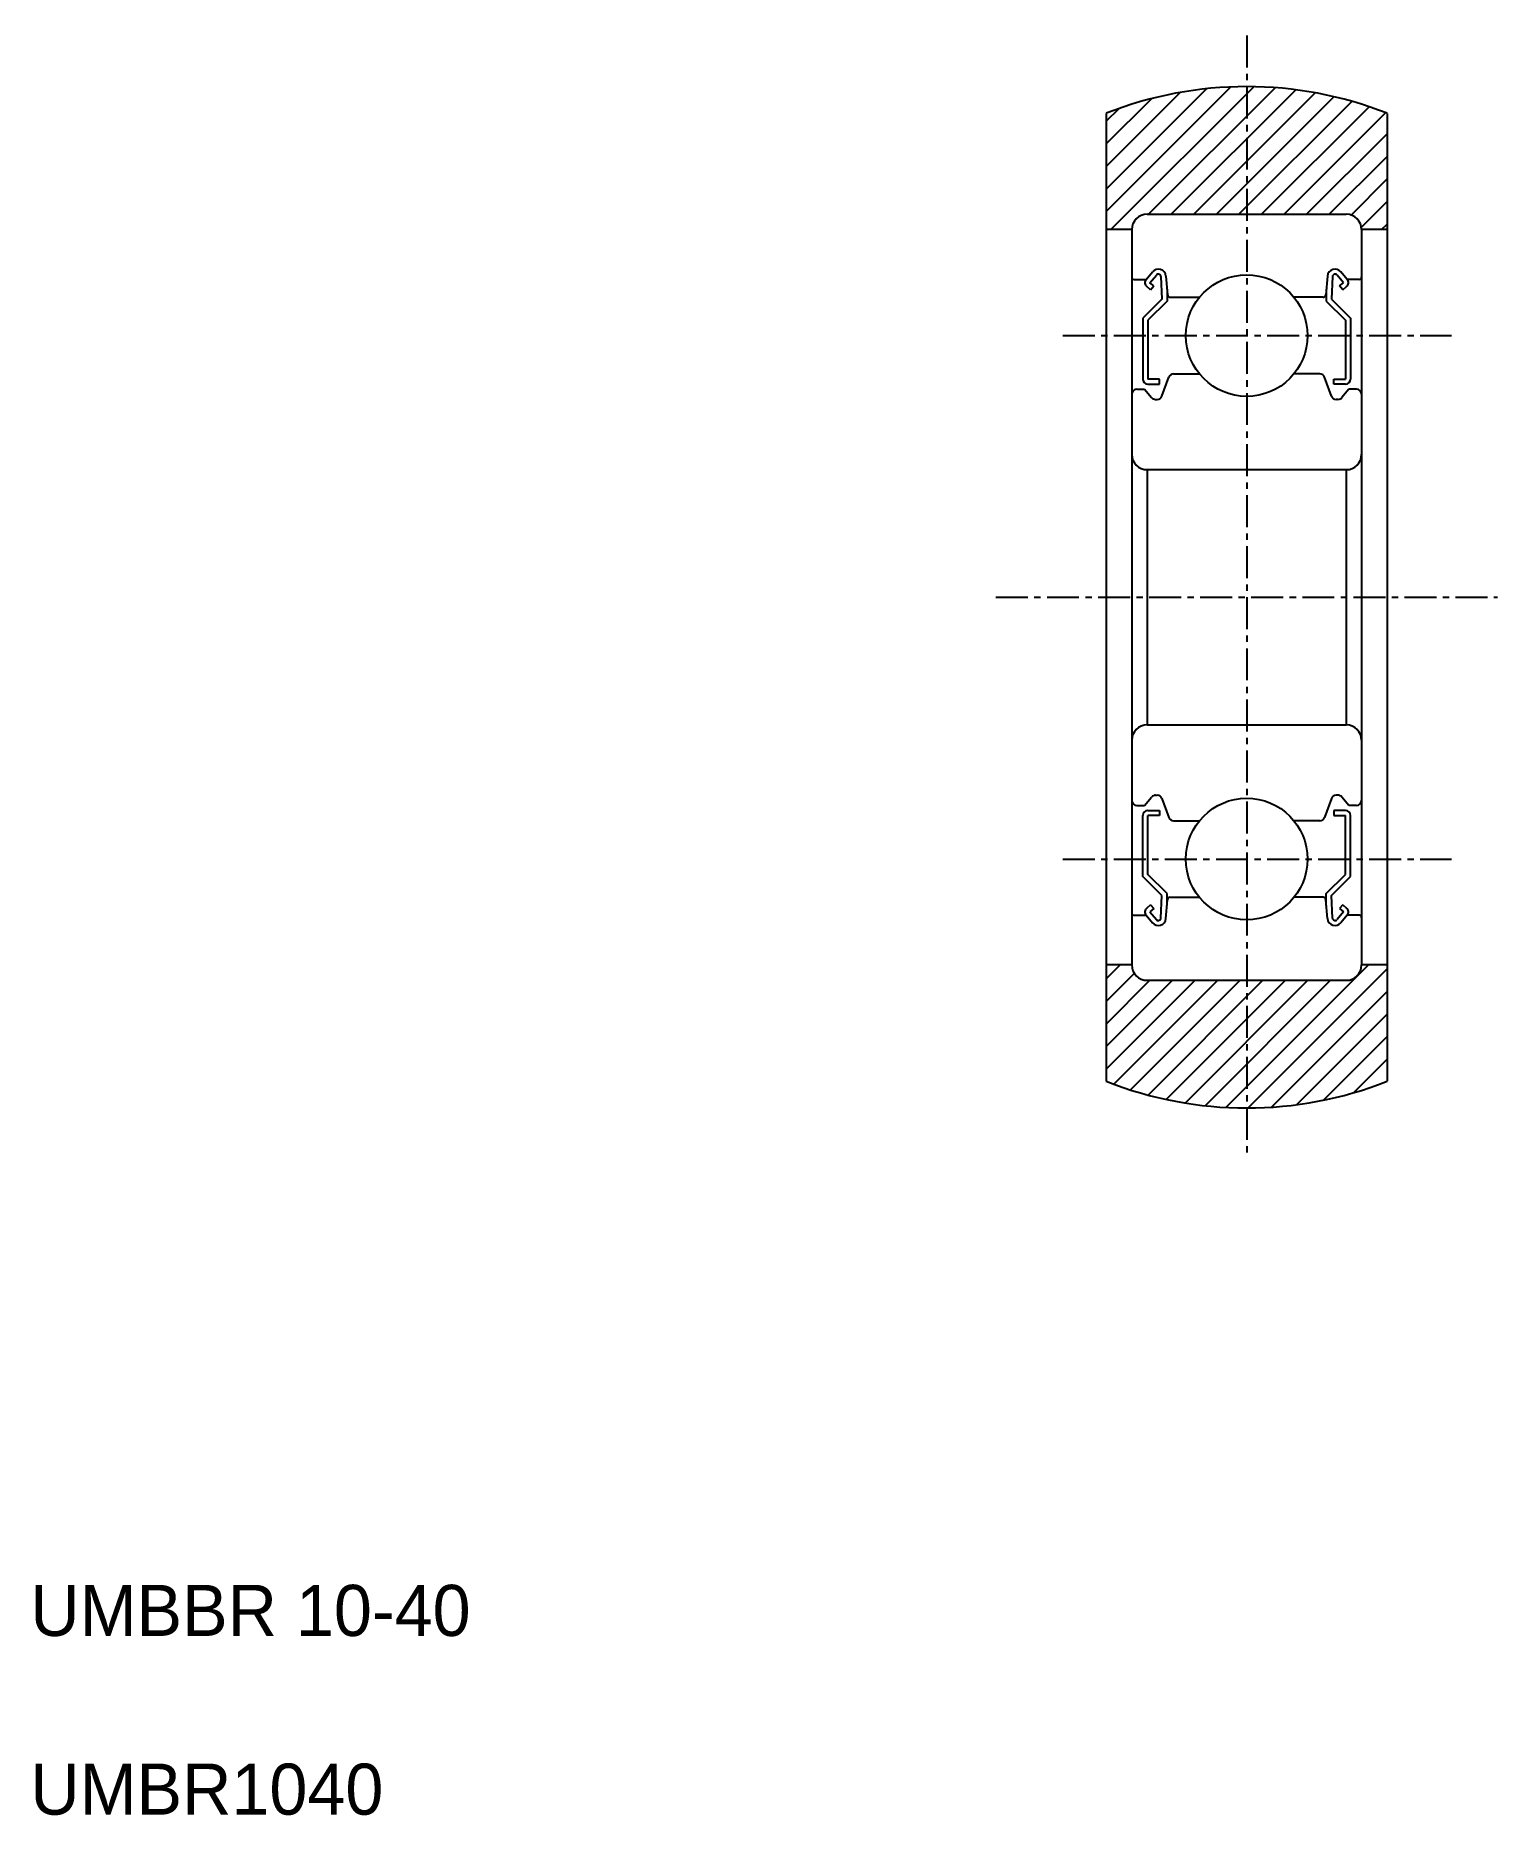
# Model space of a CAD drawing. Extents: x 2.7 to 60, y 2.5 to 72.2.
import ezdxf

# ---------------------------------------------------------------- set-up
doc = ezdxf.new("R2010")
doc.units = 0
doc.linetypes.add('CENTER', pattern=[2, 1.25, -0.25, 0.25, -0.25])
doc.layers.get('0').update_dxf_attribs({"linetype": 'CONTINUOUS'})
doc.layers.add('CENTER', color=1, linetype='CENTER')

# ---------------------------------------------------------------- blocks, each defined once
blk = doc.blocks.new('*X2')
at = {"color": 0, "linetype": 'CONTINUOUS'}
for p, q in [((423.084, -4.715), (427.965, 0.165)), ((423.084, -3.831), (427.011, 0.095)), ((423.261, -5.422), (428.859, 0.175)), ((424.745, -4.822), (429.703, 0.136)), ((425.629, -4.822), (430.505, 0.054)), ((423.084, -2.948), (425.982, -0.05)), ((423.084, -2.064), (424.855, -0.293)), ((423.084, -1.18), (423.584, -0.68)), ((426.513, -4.822), (431.27, -0.065)), ((427.397, -4.822), (432.002, -0.217)), ((428.281, -4.822), (432.704, -0.399)), ((429.165, -4.822), (433.378, -0.609)), ((430.048, -4.822), (434.026, -0.844)), ((430.932, -4.822), (434.084, -1.67)), ((431.816, -4.822), (434.084, -2.554)), ((432.67, -4.852), (434.084, -3.438)), ((433.077, -5.329), (434.084, -4.322)), ((433.868, -5.422), (434.084, -5.206)), ((423.084, -34.767), (423.629, -34.222)), ((423.084, -35.651), (424.183, -34.552)), ((423.084, -38.303), (426.565, -34.822)), ((423.084, -37.419), (425.681, -34.822)), ((423.084, -36.535), (424.797, -34.822)), ((423.38, -38.891), (427.449, -34.822)), ((424.038, -39.117), (428.333, -34.822)), ((424.722, -39.317), (429.217, -34.822)), ((425.435, -39.488), (430.1, -34.822)), ((426.179, -39.628), (430.984, -34.822)), ((426.957, -39.734), (431.868, -34.822)), ((427.774, -39.8), (433.352, -34.222)), ((428.636, -39.822), (434.084, -34.374)), ((429.551, -39.791), (434.084, -35.258)), ((430.531, -39.695), (434.084, -36.142)), ((431.592, -39.518), (434.084, -37.026)), ((432.766, -39.227), (434.084, -37.91))]:
    blk.add_line(p, q, dxfattribs=at)

msp = doc.modelspace()

# ---------------------------------------------------------------- linework, layer by layer
at = {"color": 7, "linetype": 'CONTINUOUS'}
for p, q in [((44.633, 69.133), (44.633, 31.222)), ((55.633, 69.133), (55.633, 31.222)), ((46.233, 65.178), (54.033, 65.178)), ((45.633, 64.578), (44.633, 64.578)), ((45.633, 64.578), (45.633, 35.778)), ((55.633, 64.578), (54.633, 64.578)), ((54.633, 64.578), (54.633, 35.778)), ((46.193, 62.628), (46.443, 62.925)), ((46.346, 62.499), (46.597, 62.797)), ((46.773, 62.738), (46.816, 61.861)), ((46.972, 62.759), (47.036, 62.019)), ((53.295, 62.759), (53.23, 62.019)), ((53.494, 62.738), (53.45, 61.861)), ((53.92, 62.499), (53.67, 62.797)), ((54.073, 62.628), (53.824, 62.925)), ((45.733, 62.628), (46.193, 62.628)), ((46.371, 62.218), (46.218, 62.346)), ((46.499, 62.371), (46.346, 62.499)), ((46.371, 62.218), (46.499, 62.371)), ((47.016, 62.248), (47.016, 61.778)), ((53.25, 62.248), (53.25, 61.778)), ((53.767, 62.371), (53.92, 62.499)), ((53.895, 62.218), (53.767, 62.371)), ((53.895, 62.218), (54.048, 62.346)), ((54.533, 62.628), (54.073, 62.628)), ((46.816, 61.861), (46.066, 61.111)), ((47.016, 61.778), (46.266, 61.028)), ((47.136, 61.928), (48.284, 61.928)), ((53.131, 61.928), (51.983, 61.928)), ((53.25, 61.778), (54, 61.028)), ((53.45, 61.861), (54.2, 61.111)), ((46.066, 61.111), (46.066, 58.728)), ((46.266, 61.028), (46.266, 58.728)), ((54, 61.028), (54, 58.728)), ((54.2, 61.111), (54.2, 58.728)), ((46.716, 58.728), (46.266, 58.728)), ((46.716, 58.528), (46.716, 58.728)), ((46.815, 58.059), (47.084, 58.796)), ((47.271, 58.928), (48.284, 58.928)), ((52.995, 58.928), (51.983, 58.928)), ((53.451, 58.059), (53.183, 58.796)), ((53.55, 58.728), (54, 58.728)), ((53.55, 58.528), (53.55, 58.728)), ((45.833, 58.328), (46.133, 58.328)), ((46.133, 58.328), (46.409, 57.999)), ((46.266, 58.528), (46.716, 58.528)), ((46.562, 57.928), (46.627, 57.928)), ((54, 58.528), (53.55, 58.528)), ((53.705, 57.928), (53.639, 57.928)), ((54.133, 58.328), (53.858, 57.999)), ((54.433, 58.328), (54.133, 58.328)), ((46.233, 55.178), (54.033, 55.178)), ((46.233, 55.178), (46.233, 45.178)), ((54.033, 55.178), (54.033, 45.178)), ((46.233, 45.178), (54.033, 45.178)), ((45.833, 42.028), (46.133, 42.028)), ((46.133, 42.028), (46.409, 42.356)), ((46.266, 41.828), (46.716, 41.828)), ((46.562, 42.428), (46.627, 42.428)), ((46.716, 41.828), (46.716, 41.628)), ((46.815, 42.296), (47.084, 41.559)), ((53.451, 42.296), (53.183, 41.559)), ((54, 41.828), (53.55, 41.828)), ((53.55, 41.828), (53.55, 41.628)), ((53.705, 42.428), (53.639, 42.428)), ((54.133, 42.028), (53.858, 42.356)), ((54.433, 42.028), (54.133, 42.028)), ((46.066, 39.245), (46.066, 41.628)), ((46.266, 39.328), (46.266, 41.628)), ((46.716, 41.628), (46.266, 41.628)), ((47.271, 41.428), (48.284, 41.428)), ((52.995, 41.428), (51.983, 41.428)), ((53.55, 41.628), (54, 41.628)), ((54, 39.328), (54, 41.628)), ((54.2, 39.245), (54.2, 41.628)), ((46.816, 38.495), (46.066, 39.245)), ((47.016, 38.578), (46.266, 39.328)), ((53.25, 38.578), (54, 39.328)), ((53.45, 38.495), (54.2, 39.245)), ((46.773, 37.618), (46.816, 38.495)), ((47.016, 38.108), (47.016, 38.578)), ((47.136, 38.428), (48.284, 38.428)), ((47.423, 38.428), (47.423, 38.428)), ((47.71, 38.428), (47.71, 38.428)), ((53.131, 38.428), (51.983, 38.428)), ((53.25, 38.108), (53.25, 38.578)), ((53.494, 37.618), (53.45, 38.495)), ((45.733, 37.728), (46.193, 37.728)), ((46.193, 37.728), (46.443, 37.43)), ((46.371, 38.138), (46.218, 38.01)), ((46.499, 37.985), (46.346, 37.857)), ((46.346, 37.857), (46.597, 37.558)), ((46.371, 38.138), (46.499, 37.985)), ((46.972, 37.597), (47.036, 38.336)), ((53.295, 37.597), (53.23, 38.336)), ((53.92, 37.857), (53.67, 37.558)), ((53.895, 38.138), (53.767, 37.985)), ((53.767, 37.985), (53.92, 37.857)), ((54.073, 37.728), (53.824, 37.43)), ((53.895, 38.138), (54.048, 38.01)), ((54.533, 37.728), (54.073, 37.728)), ((45.633, 35.778), (44.633, 35.778)), ((55.633, 35.778), (54.633, 35.778)), ((46.233, 35.178), (54.033, 35.178))]:
    msp.add_line(p, q, dxfattribs=at)
for centre in [(50.133, 60.428), (50.133, 39.928)]:
    msp.add_circle(centre, 2.381, dxfattribs=at)
for centre, radius, start, end in [((50.133, 55.178), 15, 68.48981, 111.51019), ((46.233, 64.578), 0.6, 90, 180), ((54.033, 64.578), 0.6, 0, 90), ((46.673, 62.732), 0.3, 4.99676, 140.00293), ((46.673, 62.733), 0.1, 2.81982, 140.00215), ((53.594, 62.732), 0.3, 39.99707, 175.00324), ((53.593, 62.733), 0.1, 39.99785, 177.18018), ((45.733, 62.728), 0.1, 180, 270), ((46.347, 62.499), 0.2, 140.00293, 230.08703), ((53.92, 62.499), 0.2, 309.91297, 39.99707), ((54.533, 62.728), 0.1, 270, 0), ((47.136, 62.028), 0.1, 184.99676, 269.9995), ((53.131, 62.028), 0.1, 270.0005, 355.00324), ((46.266, 58.728), 0.2, 180, 270), ((47.271, 58.728), 0.2, 90, 159.99139), ((52.995, 58.728), 0.2, 20.00861, 90), ((54, 58.728), 0.2, 270, 0), ((45.833, 58.128), 0.2, 90, 180), ((46.562, 58.128), 0.2, 219.99503, 270), ((46.627, 58.128), 0.2, 270, 339.99139), ((53.639, 58.128), 0.2, 200.00861, 270), ((53.705, 58.128), 0.2, 270, 320.00497), ((54.433, 58.128), 0.2, 0, 90), ((46.233, 55.778), 0.6, 180, 270), ((54.033, 55.778), 0.6, 270, 0), ((46.233, 44.578), 0.6, 90, 180), ((54.033, 44.578), 0.6, 0, 90), ((45.833, 42.228), 0.2, 180, 270), ((46.266, 41.628), 0.2, 90, 180), ((46.562, 42.228), 0.2, 90, 140.00497), ((46.627, 42.228), 0.2, 20.00861, 90), ((53.639, 42.228), 0.2, 90, 159.99139), ((53.705, 42.228), 0.2, 39.99503, 90), ((54, 41.628), 0.2, 0, 90), ((54.433, 42.228), 0.2, 270, 0), ((47.271, 41.628), 0.2, 200.00861, 270), ((52.995, 41.628), 0.2, 270, 339.99139), ((47.136, 38.328), 0.1, 90.0005, 175.00324), ((53.131, 38.328), 0.1, 4.99676, 89.9995), ((45.733, 37.628), 0.1, 90, 180), ((46.347, 37.856), 0.2, 129.91297, 219.99707), ((53.92, 37.856), 0.2, 320.00293, 50.08703), ((54.533, 37.628), 0.1, 0, 90), ((46.673, 37.623), 0.3, 219.99707, 355.00324), ((46.673, 37.623), 0.1, 219.99785, 357.18018), ((53.594, 37.623), 0.3, 184.99676, 320.00293), ((53.593, 37.623), 0.1, 182.81982, 320.00215), ((46.233, 35.778), 0.6, 180, 270), ((54.033, 35.778), 0.6, 270, 0), ((50.133, 45.178), 15, 248.48981, 291.51019)]:
    msp.add_arc(centre, radius, start, end, dxfattribs=at)
at = {"layer": 'CENTER', "color": 1, "linetype": 'CENTER'}
for p, q in [((50.133, 72.178), (50.133, 28.178)), ((42.933, 60.428), (58.148, 60.428)), ((40.315, 50.178), (59.951, 50.178)), ((42.933, 39.928), (58.148, 39.928))]:
    msp.add_line(p, q, dxfattribs=at)

# ---------------------------------------------------------------- block references
at = {"color": 3, "linetype": 'CONTINUOUS'}
msp.add_blockref('*X2', (-378.451, 70), dxfattribs=at)

# ---------------------------------------------------------------- texts
at = {"color": 7, "linetype": 'CONTINUOUS'}
for s, p in [('UMBBR 10-40', (2.5, 9.5)), ('UMBR1040', (2.5, 2.5))]:
    msp.add_text(s, height=2, dxfattribs=at).set_placement(p)

doc.saveas('drawing.dxf')
